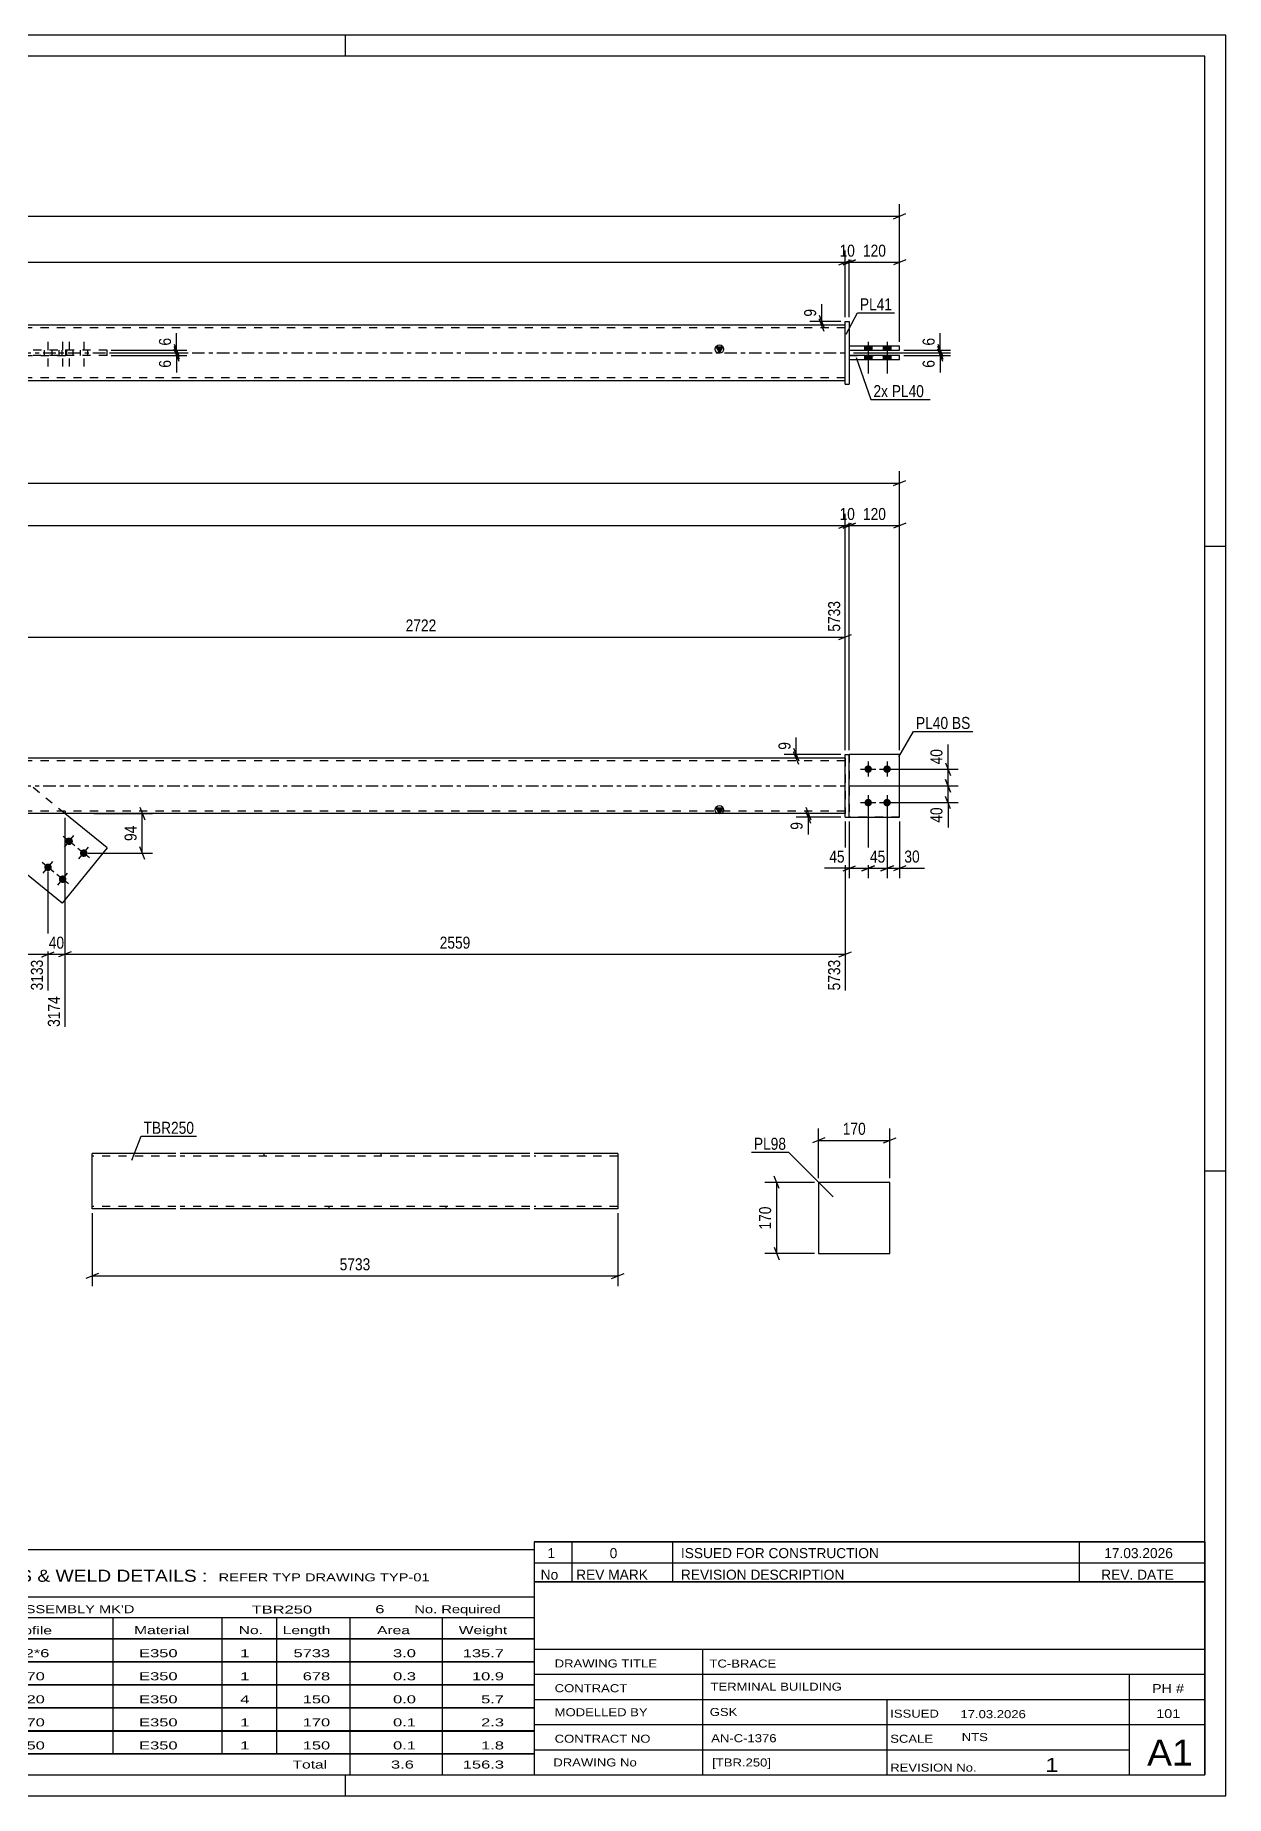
# Model space of a CAD drawing. Header units: millimetres. Extents: x 0 to 594, y 0 to 420.
# Drawn here: x 309.9 to 594, y 0 to 420 of the extents above; entities that cross this region are included whole.
import ezdxf

# ---------------------------------------------------------------- set-up
doc = ezdxf.new("R2010")
doc.units = ezdxf.units.MM
doc.linetypes.add('DXK_LINE_DOT2', pattern=[3.9198, 1.9599, -1.9599])
doc.linetypes.add('DXK_LINE_DOT3', pattern=[5.9187, 2.979, -0.9799, 0.9799, -0.9799])
doc.styles.add('Arial Narrow', font='ARIALN.TTF', dxfattribs={"height": 0.2})

# ---------------------------------------------------------------- blocks, each defined once
blk = doc.blocks.new('Unknown-580874827-1129')
at = {"color": 5, "linetype": 'Continuous'}
for p, q in [((594, 420), (0, 420)), ((384, 415), (384, 420)), ((594, 0), (594, 420)), ((589, 415), (5, 415)), ((589, 5), (589, 415)), ((594, 298), (589, 298)), ((594, 149), (589, 149)), ((5, 5), (589, 5)), ((384, 0), (384, 5)), ((0, 0), (594, 0))]:
    blk.add_line(p, q, dxfattribs=at)
blk = doc.blocks.new('Part-580874827-1922 - 1901')
at = {"color": 7, "linetype": 'DXK_LINE_DOT2'}
for p, q in [((516.18, 248.42), (504.18, 248.42)), ((504.18, 233.42), (504.18, 248.42)), ((516.18, 233.42), (516.18, 248.42)), ((516.18, 233.42), (504.18, 233.42))]:
    blk.add_line(p, q, dxfattribs=at)
blk = doc.blocks.new('Part-580874827-1923 - 1901')
at = {"color": 2, "linetype": 'Continuous'}
for p, q in [((503.18, 248.42), (504.18, 248.42)), ((503.18, 233.42), (503.18, 248.42)), ((504.18, 233.42), (504.18, 248.42)), ((503.18, 233.42), (503.18, 233.42)), ((503.18, 233.42), (504.18, 233.42))]:
    blk.add_line(p, q, dxfattribs=at)
at = {"color": 7, "linetype": 'DXK_LINE_DOT2'}
for p, q in [((503.18, 248.42), (504.18, 248.42)), ((503.18, 233.42), (504.18, 233.42))]:
    blk.add_line(p, q, dxfattribs=at)
blk = doc.blocks.new('Part-580874827-1912 - 1901')
at = {"linetype": 'Continuous'}
blk.add_hatch(color=2, dxfattribs=at).paths.add_polyline_path([(473.18, 234.32), (472.38, 235.72), (473.98, 235.72)])
at = {"color": 2, "linetype": 'Continuous'}
for p, q in [((415.08, 247.52), (175.74, 247.52)), ((503.18, 247.52), (415.18, 247.52)), ((473.18, 234.32), (472.38, 235.72)), ((472.38, 235.72), (473.98, 235.72)), ((473.98, 235.72), (473.18, 234.32)), ((415.08, 234.32), (175.74, 234.32)), ((503.18, 234.32), (415.18, 234.32))]:
    blk.add_line(p, q, dxfattribs=at)
at = {"color": 7, "linetype": 'DXK_LINE_DOT2'}
for p, q in [((415.08, 246.92), (175.74, 246.92)), ((503.18, 246.92), (415.18, 246.92)), ((503.18, 247.52), (503.18, 234.32)), ((415.08, 234.92), (175.74, 234.92)), ((317.13, 234.32), (317.13, 234.92)), ((503.18, 234.92), (415.18, 234.92))]:
    blk.add_line(p, q, dxfattribs=at)
at = {"color": 7, "linetype": 'DXK_LINE_DOT3'}
for p, q in [((175.74, 240.92), (415.08, 240.92)), ((415.18, 240.92), (503.18, 240.92))]:
    blk.add_line(p, q, dxfattribs=at)
at = {"color": 2, "linetype": 'Continuous'}
blk.add_circle((473.18, 235.22), 1, dxfattribs=at)
blk = doc.blocks.new('Part-580874827-1917 - 1901')
at = {"color": 2, "linetype": 'Continuous'}
for p, q in [((516.18, 248.42), (504.18, 248.42)), ((516.18, 233.42), (516.18, 248.42)), ((504.18, 233.42), (516.18, 233.42))]:
    blk.add_line(p, q, dxfattribs=at)
at = {"color": 7, "linetype": 'DXK_LINE_DOT2'}
blk.add_line((504.18, 248.42), (504.18, 233.42), dxfattribs=at)
blk = doc.blocks.new('Part-580874827-1943 - 1901')
at = {"color": 2, "linetype": 'Continuous'}
for p, q in [((274.45, 268.87), (263.74, 255.67)), ((300.77, 247.52), (274.45, 268.87)), ((263.74, 255.67), (273.79, 247.52)), ((316.37, 212.96), (290.06, 234.32)), ((327.08, 226.16), (317.03, 234.32)), ((327.08, 226.16), (316.37, 212.96))]:
    blk.add_line(p, q, dxfattribs=at)
at = {"color": 7, "linetype": 'DXK_LINE_DOT2'}
for p, q in [((290.06, 234.32), (273.79, 247.52)), ((317.03, 234.32), (300.77, 247.52))]:
    blk.add_line(p, q, dxfattribs=at)
blk = doc.blocks.new('Bolt-580874827-1944 - 1901')
at = {"linetype": 'Continuous'}
for points in [[(508.68, 245.82, -1), (508.68, 244.02, -1)], [(513.18, 245.82, -1), (513.18, 244.02, -1)], [(508.68, 237.82, -1), (508.68, 236.02, -1)], [(513.18, 237.82, -1), (513.18, 236.02, -1)]]:
    blk.add_hatch(color=1, dxfattribs=at).paths.add_polyline_path(points)
at = {"color": 1, "linetype": 'Continuous'}
for p, q in [((506.88, 244.92), (510.48, 244.92)), ((508.68, 246.72), (508.68, 243.12)), ((511.38, 244.92), (514.98, 244.92)), ((513.18, 246.72), (513.18, 243.12)), ((506.88, 236.92), (510.48, 236.92)), ((508.68, 238.72), (508.68, 235.12)), ((511.38, 236.92), (514.98, 236.92)), ((513.18, 238.72), (513.18, 235.12))]:
    blk.add_line(p, q, dxfattribs=at)
blk = doc.blocks.new('Bolt-580874827-1947 - 1901')
at = {"linetype": 'Continuous'}
for points in [[(317.47, 227.01, -1), (318.6, 228.41, -1)], [(320.96, 224.17, -1), (322.1, 225.57, -1)], [(312.43, 220.8, -1), (313.56, 222.2, -1)], [(315.92, 217.96, -1), (317.05, 219.36, -1)]]:
    blk.add_hatch(color=1, dxfattribs=at).paths.add_polyline_path(points)
at = {"color": 1, "linetype": 'Continuous'}
for p, q in [((319.43, 226.58), (316.64, 228.84)), ((316.9, 226.31), (319.17, 229.11)), ((314.39, 220.36), (311.6, 222.63)), ((311.86, 220.1), (314.13, 222.9)), ((322.93, 223.74), (320.13, 226.01)), ((320.39, 223.48), (322.66, 226.27)), ((317.88, 217.53), (315.09, 219.8)), ((315.35, 217.26), (317.62, 220.06))]:
    blk.add_line(p, q, dxfattribs=at)
blk = doc.blocks.new('Bolt-580874827-2330 - 2328')
at = {"linetype": 'Continuous'}
for points in [[(509.58, 345.83), (507.78, 345.83), (507.78, 344.83), (509.58, 344.83)], [(509.58, 345.83), (507.78, 345.83), (507.78, 344.83), (509.58, 344.83)], [(514.08, 345.83), (512.28, 345.83), (512.28, 344.83), (514.08, 344.83)], [(514.08, 345.83), (512.28, 345.83), (512.28, 344.83), (514.08, 344.83)], [(509.58, 343.63), (507.78, 343.63), (507.78, 342.63), (509.58, 342.63)], [(509.58, 343.63), (507.78, 343.63), (507.78, 342.63), (509.58, 342.63)], [(514.08, 343.63), (512.28, 343.63), (512.28, 342.63), (514.08, 342.63)], [(514.08, 343.63), (512.28, 343.63), (512.28, 342.63), (514.08, 342.63)]]:
    blk.add_hatch(color=1, dxfattribs=at).paths.add_polyline_path(points)
at = {"color": 1, "linetype": 'Continuous'}
for p, q in [((507.78, 345.83), (507.78, 344.83)), ((507.78, 345.83), (507.78, 344.83)), ((508.68, 346.83), (508.68, 339.33)), ((508.68, 346.83), (508.68, 339.33)), ((509.58, 345.83), (509.58, 344.83)), ((509.58, 345.83), (509.58, 344.83)), ((512.28, 345.83), (512.28, 344.83)), ((512.28, 345.83), (512.28, 344.83)), ((513.18, 346.83), (513.18, 339.33)), ((513.18, 346.83), (513.18, 339.33)), ((514.08, 345.83), (514.08, 344.83)), ((514.08, 345.83), (514.08, 344.83)), ((507.78, 343.63), (507.78, 342.63)), ((507.78, 343.63), (507.78, 342.63)), ((509.58, 343.63), (509.58, 342.63)), ((509.58, 343.63), (509.58, 342.63)), ((512.28, 343.63), (512.28, 342.63)), ((512.28, 343.63), (512.28, 342.63)), ((514.08, 343.63), (514.08, 342.63)), ((514.08, 343.63), (514.08, 342.63))]:
    blk.add_line(p, q, dxfattribs=at)
blk = doc.blocks.new('Part-580874827-2336 - 2328')
at = {"color": 2, "linetype": 'Continuous'}
for p, q in [((263.74, 343.63), (263.74, 344.83)), ((301.61, 344.83), (263.74, 344.83)), ((274.45, 343.63), (274.45, 344.83)), ((301.61, 343.63), (263.74, 343.63))]:
    blk.add_line(p, q, dxfattribs=at)
at = {"color": 7, "linetype": 'DXK_LINE_DOT2'}
for p, q in [((327.08, 344.83), (301.61, 344.83)), ((316.37, 343.63), (316.37, 344.83)), ((327.08, 343.63), (327.08, 344.83)), ((327.08, 343.63), (301.61, 343.63))]:
    blk.add_line(p, q, dxfattribs=at)
blk = doc.blocks.new('Part-580874827-2352 - 2328')
at = {"color": 2, "linetype": 'Continuous'}
for p, q in [((503.18, 351.73), (503.18, 351.73)), ((503.18, 336.73), (503.18, 351.73)), ((503.18, 351.73), (504.18, 351.73)), ((504.18, 351.73), (504.18, 351.73)), ((504.18, 351.73), (504.18, 336.73)), ((503.18, 336.73), (504.18, 336.73)), ((503.18, 336.73), (503.18, 336.73)), ((504.18, 336.73), (504.18, 336.73))]:
    blk.add_line(p, q, dxfattribs=at)
at = {"color": 7, "linetype": 'DXK_LINE_DOT2'}
for p, q in [((503.18, 351.73), (504.18, 351.73)), ((503.18, 336.73), (504.18, 336.73)), ((504.18, 336.73), (504.18, 336.73))]:
    blk.add_line(p, q, dxfattribs=at)
blk = doc.blocks.new('Part-580874827-2357 - 2328')
at = {"color": 2, "linetype": 'Continuous'}
for p, q in [((516.18, 345.83), (504.18, 345.83)), ((504.18, 345.83), (504.18, 344.83)), ((504.18, 344.83), (516.18, 344.83)), ((516.18, 344.83), (516.18, 345.83))]:
    blk.add_line(p, q, dxfattribs=at)
at = {"color": 7, "linetype": 'DXK_LINE_DOT2'}
for p, q in [((516.18, 345.83), (504.18, 345.83)), ((504.18, 344.83), (516.18, 344.83))]:
    blk.add_line(p, q, dxfattribs=at)
blk = doc.blocks.new('Part-580874827-2362 - 2328')
at = {"color": 2, "linetype": 'Continuous'}
for p, q in [((516.18, 343.63), (504.18, 343.63)), ((504.18, 343.63), (504.18, 342.63)), ((504.18, 342.63), (516.18, 342.63)), ((516.18, 342.63), (516.18, 343.63))]:
    blk.add_line(p, q, dxfattribs=at)
at = {"color": 7, "linetype": 'DXK_LINE_DOT2'}
for p, q in [((504.18, 343.63), (516.18, 343.63)), ((504.18, 342.63), (516.18, 342.63))]:
    blk.add_line(p, q, dxfattribs=at)
blk = doc.blocks.new('Part-580874827-2367 - 2328')
at = {"linetype": 'Continuous'}
blk.add_hatch(color=2, dxfattribs=at).paths.add_polyline_path([(473.18, 344.23), (472.38, 345.63), (473.98, 345.63)])
at = {"color": 2, "linetype": 'Continuous'}
for p, q in [((415.08, 350.83), (175.74, 350.83)), ((503.18, 350.83), (415.18, 350.83)), ((473.18, 344.23), (472.38, 345.63)), ((472.38, 345.63), (473.98, 345.63)), ((473.98, 345.63), (473.18, 344.23)), ((175.74, 337.63), (415.08, 337.63)), ((415.18, 337.63), (503.18, 337.63))]:
    blk.add_line(p, q, dxfattribs=at)
at = {"color": 7, "linetype": 'DXK_LINE_DOT2'}
for p, q in [((415.08, 350.23), (175.74, 350.23)), ((503.18, 350.23), (415.18, 350.23)), ((503.18, 337.63), (503.18, 350.83)), ((301.61, 344.93), (317.13, 344.93)), ((317.13, 344.93), (317.13, 343.53)), ((317.13, 343.53), (301.61, 343.53)), ((415.08, 338.23), (175.74, 338.23)), ((503.18, 338.23), (415.18, 338.23))]:
    blk.add_line(p, q, dxfattribs=at)
at = {"color": 7, "linetype": 'DXK_LINE_DOT3'}
for p, q in [((175.74, 344.23), (415.08, 344.23)), ((415.18, 344.23), (503.18, 344.23))]:
    blk.add_line(p, q, dxfattribs=at)
at = {"color": 2, "linetype": 'Continuous'}
blk.add_circle((473.18, 345.13), 1, dxfattribs=at)
blk = doc.blocks.new('Bolt-580874827-2374 - 2328')
at = {"color": 1, "linetype": 'DXK_LINE_DOT2'}
for p, q in [((312.09, 344.83), (312.09, 343.63)), ((312.99, 346.83), (312.99, 339.33)), ((313.89, 344.83), (313.89, 343.63)), ((315.59, 344.83), (315.59, 343.63)), ((316.49, 346.83), (316.49, 339.33)), ((317.13, 344.83), (317.13, 343.63)), ((317.39, 344.83), (317.39, 343.63)), ((318.03, 346.83), (318.03, 339.33)), ((318.93, 344.83), (318.93, 343.63)), ((320.63, 344.83), (320.63, 343.63)), ((321.53, 346.83), (321.53, 339.33)), ((322.43, 344.83), (322.43, 343.63))]:
    blk.add_line(p, q, dxfattribs=at)
blk = doc.blocks.new('Part-580874827-4292 - 4291')
at = {"color": 2, "linetype": 'Continuous'}
for p, q in [((496.86, 146.34), (496.86, 129.34)), ((513.86, 146.34), (496.86, 146.34)), ((513.86, 129.34), (513.86, 146.34)), ((496.86, 129.34), (513.86, 129.34))]:
    blk.add_line(p, q, dxfattribs=at)
blk = doc.blocks.new('Part-580874827-1478 - 1462')
at = {"color": 2, "linetype": 'Continuous'}
for p, q in [((343.52, 153.21), (323.52, 153.21)), ((323.52, 140.1), (323.52, 153.21)), ((427.96, 153.21), (344.52, 153.21)), ((448.96, 153.21), (428.96, 153.21)), ((448.96, 153.21), (448.96, 153.12)), ((448.96, 153.12), (448.96, 152.01)), ((448.96, 152.01), (448.96, 140.01)), ((323.52, 140.01), (323.52, 140.1)), ((343.52, 140.01), (323.52, 140.01)), ((427.96, 140.01), (344.52, 140.01)), ((448.96, 140.01), (428.96, 140.01))]:
    blk.add_line(p, q, dxfattribs=at)
at = {"color": 7, "linetype": 'DXK_LINE_DOT2'}
for p, q in [((343.52, 152.61), (323.52, 152.61)), ((427.96, 152.61), (344.52, 152.61)), ((364.52, 153.21), (364.52, 152.61)), ((392.44, 153.21), (392.44, 152.61)), ((448.96, 152.61), (428.96, 152.61)), ((448.96, 152.86), (448.96, 152.01)), ((323.52, 140.61), (323.52, 140.66)), ((343.52, 140.61), (323.52, 140.61)), ((323.52, 140.01), (323.52, 140.01)), ((427.96, 140.61), (344.52, 140.61)), ((380.04, 140.01), (380.04, 140.61)), ((407.96, 140.01), (407.96, 140.61)), ((448.96, 140.61), (428.96, 140.61)), ((448.96, 140.66), (448.96, 140.75)), ((448.96, 140.61), (448.96, 140.66)), ((448.96, 140.61), (448.96, 140.66))]:
    blk.add_line(p, q, dxfattribs=at)
blk = doc.blocks.new('StraightDimension-580874827-2155 - 1901')
at = {"color": 7, "linetype": 'Continuous'}
for p, q in [((290.06, 233.32), (290.06, 192.13)), ((312.99, 220.5), (312.99, 192.13)), ((291.56, 201.34), (288.56, 200.14)), ((290.06, 200.74), (312.99, 200.74)), ((311.49, 200.14), (314.49, 201.34))]:
    blk.add_line(p, q, dxfattribs=at)
at = {"color": 0}
blk.add_wipeout([(304.87, 201.49), (304.87, 205.69), (298.18, 205.69), (298.18, 201.49)], dxfattribs=at)
at = {"color": 0, "linetype": 'Continuous'}
blk.add_wipeout([(312.39, 200.04), (308.19, 200.04), (308.19, 191.53), (312.39, 191.53)], dxfattribs=at)
at = {"color": 3, "style": 'Arial Narrow'}
blk.add_text('229', height=2.863, dxfattribs=at).set_placement((298.78, 202.09))
at = {"color": 3, "linetype": 'Continuous', "style": 'Arial Narrow'}
blk.add_text('3133', height=2.863, rotation=90.0002, dxfattribs=at).set_placement((311.79, 192.13))
blk = doc.blocks.new('StraightDimension-580874827-2169 - 1901')
at = {"color": 7, "linetype": 'Continuous'}
for p, q in [((317.03, 233.32), (317.03, 183.43)), ((312.99, 220.5), (312.99, 192.13)), ((311.49, 200.14), (314.49, 201.34)), ((312.99, 200.74), (317.03, 200.74)), ((318.53, 201.34), (315.53, 200.14))]:
    blk.add_line(p, q, dxfattribs=at)
at = {"color": 0}
blk.add_wipeout([(317.44, 201.49), (317.44, 205.69), (312.58, 205.69), (312.58, 201.49)], dxfattribs=at)
at = {"color": 0, "linetype": 'Continuous'}
blk.add_wipeout([(316.43, 191.34), (312.23, 191.34), (312.23, 182.83), (316.43, 182.83)], dxfattribs=at)
at = {"color": 3, "style": 'Arial Narrow'}
blk.add_text('40', height=2.863, dxfattribs=at).set_placement((313.18, 202.09))
at = {"color": 3, "linetype": 'Continuous', "style": 'Arial Narrow'}
blk.add_text('3174', height=2.863, rotation=90.0002, dxfattribs=at).set_placement((315.83, 183.43))
blk = doc.blocks.new('StraightDimension-580874827-1958 - 1901')
at = {"color": 7, "linetype": 'Continuous'}
for p, q in [((502.68, 302.4), (505.68, 303.6)), ((504.18, 249.42), (504.18, 305.85)), ((504.18, 303), (516.18, 303)), ((517.68, 303.6), (514.68, 302.4)), ((516.18, 249.42), (516.18, 305.85))]:
    blk.add_line(p, q, dxfattribs=at)
at = {"color": 0}
blk.add_wipeout([(513.52, 303.75), (513.52, 307.95), (506.84, 307.95), (506.84, 303.75)], dxfattribs=at)
at = {"color": 3, "style": 'Arial Narrow'}
blk.add_text('120', height=2.863, dxfattribs=at).set_placement((507.44, 304.35))
blk = doc.blocks.new('StraightDimension-580874827-1968 - 1901')
at = {"color": 7, "linetype": 'Continuous'}
for p, q in [((501.68, 302.4), (504.68, 303.6)), ((505.68, 303.6), (502.68, 302.4)), ((503.18, 249.42), (503.18, 305.85)), ((503.18, 303), (504.18, 303)), ((504.18, 249.42), (504.18, 305.85))]:
    blk.add_line(p, q, dxfattribs=at)
at = {"color": 0}
blk.add_wipeout([(506.11, 303.75), (506.11, 307.95), (501.25, 307.95), (501.25, 303.75)], dxfattribs=at)
at = {"color": 3, "style": 'Arial Narrow'}
blk.add_text('10', height=2.863, dxfattribs=at).set_placement((501.85, 304.35))
blk = doc.blocks.new('StraightDimension-580874827-1973 - 1901')
at = {"color": 7, "linetype": 'Continuous'}
for p, q in [((86.64, 303), (503.18, 303)), ((501.68, 302.4), (504.68, 303.6)), ((503.18, 249.42), (503.18, 305.85))]:
    blk.add_line(p, q, dxfattribs=at)
blk = doc.blocks.new('StraightDimension-580874827-1989 - 1901')
at = {"color": 7, "linetype": 'Continuous'}
for p, q in [((502.18, 248.42), (488.65, 248.42)), ((490.9, 249.92), (492.1, 246.92)), ((492.1, 246.02), (490.9, 249.02)), ((491.5, 247.52), (491.5, 248.42)), ((502.18, 247.52), (488.65, 247.52))]:
    blk.add_line(p, q, dxfattribs=at)
at = {"color": 0}
blk.add_wipeout([(490.75, 251.97), (486.55, 251.97), (486.55, 248.94), (490.75, 248.94)], dxfattribs=at)
at = {"color": 7, "linetype": 'Continuous'}
blk.add_line((491.5, 248.42), (491.5, 252.5), dxfattribs=at)
blk.add_line((491.5, 248.42), (491.5, 252.5), dxfattribs=at)
at = {"color": 3, "style": 'Arial Narrow'}
blk.add_text('9', height=2.86, rotation=90.0002, dxfattribs=at).set_placement((490.15, 249.54))
blk = doc.blocks.new('StraightDimension-580874827-2089 - 1901')
at = {"color": 7, "linetype": 'Continuous'}
for p, q in [((493.78, 235.82), (494.98, 232.82)), ((502.18, 234.32), (491.53, 234.32)), ((502.18, 233.42), (491.53, 233.42)), ((494.98, 231.92), (493.78, 234.92)), ((494.38, 233.42), (494.38, 234.32))]:
    blk.add_line(p, q, dxfattribs=at)
at = {"color": 0}
blk.add_wipeout([(493.63, 232.89), (489.43, 232.89), (489.43, 229.86), (493.63, 229.86)], dxfattribs=at)
at = {"color": 7, "linetype": 'Continuous'}
blk.add_line((494.38, 233.42), (494.38, 229.34), dxfattribs=at)
blk.add_line((494.38, 233.42), (494.38, 229.34), dxfattribs=at)
at = {"color": 3, "style": 'Arial Narrow'}
blk.add_text('9', height=2.86, rotation=90.0002, dxfattribs=at).set_placement((493.03, 230.46))
blk = doc.blocks.new('StraightDimension-580874827-2001 - 1901')
at = {"color": 7, "linetype": 'Continuous'}
for p, q in [((504.18, 240.92), (530.14, 240.92)), ((527.14, 242.42), (528.34, 239.42)), ((527.74, 236.92), (527.74, 240.92)), ((514.18, 236.92), (530.14, 236.92)), ((528.34, 235.42), (527.14, 238.42))]:
    blk.add_line(p, q, dxfattribs=at)
at = {"color": 0}
blk.add_wipeout([(526.99, 236.39), (522.79, 236.39), (522.79, 231.54), (526.99, 231.54)], dxfattribs=at)
at = {"color": 7, "linetype": 'Continuous'}
blk.add_line((527.74, 236.92), (527.74, 231.01), dxfattribs=at)
blk.add_line((527.74, 236.92), (527.74, 231.01), dxfattribs=at)
at = {"color": 3, "style": 'Arial Narrow'}
blk.add_text('40', height=2.863, rotation=90.0002, dxfattribs=at).set_placement((526.39, 232.14))
blk = doc.blocks.new('StraightDimension-580874827-2016 - 1901')
at = {"color": 7, "linetype": 'Continuous'}
for p, q in [((514.18, 244.92), (530.14, 244.92)), ((527.14, 246.42), (528.34, 243.42)), ((527.74, 240.92), (527.74, 244.92)), ((504.18, 240.92), (530.14, 240.92)), ((528.34, 239.42), (527.14, 242.42))]:
    blk.add_line(p, q, dxfattribs=at)
at = {"color": 0}
blk.add_wipeout([(526.99, 250.3), (522.79, 250.3), (522.79, 245.44), (526.99, 245.44)], dxfattribs=at)
at = {"color": 7, "linetype": 'Continuous'}
blk.add_line((527.74, 244.92), (527.74, 250.82), dxfattribs=at)
blk.add_line((527.74, 244.92), (527.74, 250.82), dxfattribs=at)
at = {"color": 3, "style": 'Arial Narrow'}
blk.add_text('40', height=2.863, rotation=90.0002, dxfattribs=at).set_placement((526.39, 246.04))
blk = doc.blocks.new('StraightDimension-580874827-2030 - 1901')
at = {"color": 7, "linetype": 'Continuous'}
for p, q in [((334.89, 235.82), (336.09, 232.82)), ((323.9, 234.32), (337.89, 234.32)), ((335.49, 224.87), (335.49, 234.32)), ((322.53, 224.87), (337.89, 224.87)), ((336.09, 223.37), (334.89, 226.37))]:
    blk.add_line(p, q, dxfattribs=at)
at = {"color": 0}
blk.add_wipeout([(334.74, 232.02), (330.54, 232.02), (330.54, 227.17), (334.74, 227.17)], dxfattribs=at)
at = {"color": 3, "style": 'Arial Narrow'}
blk.add_text('94', height=2.863, rotation=90.0002, dxfattribs=at).set_placement((334.14, 227.77))
blk = doc.blocks.new('StraightDimension-580874827-2183 - 1901')
at = {"color": 7, "linetype": 'Continuous'}
for p, q in [((317.03, 233.32), (317.03, 183.43)), ((503.18, 232.42), (503.18, 192.13)), ((318.53, 201.34), (315.53, 200.14)), ((317.03, 200.74), (503.18, 200.74)), ((501.68, 200.14), (504.68, 201.34))]:
    blk.add_line(p, q, dxfattribs=at)
at = {"color": 0}
blk.add_wipeout([(414.36, 201.49), (414.36, 205.69), (405.85, 205.69), (405.85, 201.49)], dxfattribs=at)
at = {"color": 0, "linetype": 'Continuous'}
blk.add_wipeout([(502.58, 200.04), (498.38, 200.04), (498.38, 191.53), (502.58, 191.53)], dxfattribs=at)
at = {"color": 3, "style": 'Arial Narrow'}
blk.add_text('2559', height=2.863, dxfattribs=at).set_placement((406.45, 202.09))
at = {"color": 3, "linetype": 'Continuous', "style": 'Arial Narrow'}
blk.add_text('5733', height=2.863, rotation=90.0002, dxfattribs=at).set_placement((501.98, 192.13))
blk = doc.blocks.new('StraightDimension-580874827-2055 - 1901')
at = {"color": 7, "linetype": 'Continuous'}
for p, q in [((508.68, 235.92), (508.68, 218.87)), ((504.18, 232.42), (504.18, 218.87)), ((502.68, 220.67), (505.68, 221.87)), ((504.18, 221.27), (508.68, 221.27)), ((510.18, 221.87), (507.18, 220.67))]:
    blk.add_line(p, q, dxfattribs=at)
at = {"color": 0}
blk.add_wipeout([(503.66, 222.02), (503.66, 226.22), (498.8, 226.22), (498.8, 222.02)], dxfattribs=at)
at = {"color": 7, "linetype": 'Continuous'}
blk.add_line((504.18, 221.27), (498.28, 221.27), dxfattribs=at)
blk.add_line((504.18, 221.27), (498.28, 221.27), dxfattribs=at)
at = {"color": 3, "style": 'Arial Narrow'}
blk.add_text('45', height=2.863, dxfattribs=at).set_placement((499.4, 222.62))
blk = doc.blocks.new('StraightDimension-580874827-2065 - 1901')
at = {"color": 7, "linetype": 'Continuous'}
for p, q in [((508.68, 235.92), (508.68, 218.87)), ((513.18, 235.92), (513.18, 218.87)), ((507.18, 220.67), (510.18, 221.87)), ((508.68, 221.27), (513.18, 221.27)), ((514.68, 221.87), (511.68, 220.67))]:
    blk.add_line(p, q, dxfattribs=at)
at = {"color": 0}
blk.add_wipeout([(513.36, 222.02), (513.36, 226.22), (508.5, 226.22), (508.5, 222.02)], dxfattribs=at)
at = {"color": 3, "style": 'Arial Narrow'}
blk.add_text('45', height=2.863, dxfattribs=at).set_placement((509.1, 222.62))
blk = doc.blocks.new('StraightDimension-580874827-2075 - 1901')
at = {"color": 7, "linetype": 'Continuous'}
for p, q in [((513.18, 235.92), (513.18, 218.87)), ((516.18, 232.42), (516.18, 218.87)), ((511.68, 220.67), (514.68, 221.87)), ((513.18, 221.27), (516.18, 221.27)), ((517.68, 221.87), (514.68, 220.67))]:
    blk.add_line(p, q, dxfattribs=at)
at = {"color": 0}
blk.add_wipeout([(521.56, 222.02), (521.56, 226.22), (516.71, 226.22), (516.71, 222.02)], dxfattribs=at)
at = {"color": 7, "linetype": 'Continuous'}
blk.add_line((516.18, 221.27), (522.09, 221.27), dxfattribs=at)
blk.add_line((516.18, 221.27), (522.09, 221.27), dxfattribs=at)
at = {"color": 3, "style": 'Arial Narrow'}
blk.add_text('30', height=2.863, dxfattribs=at).set_placement((517.31, 222.62))
blk = doc.blocks.new('StraightDimension-580874827-2221 - 1901')
at = {"color": 7, "linetype": 'Continuous'}
for p, q in [((300.77, 248.52), (300.77, 285.02)), ((503.18, 249.42), (503.18, 285.02)), ((302.27, 277.01), (299.27, 275.81)), ((300.77, 276.41), (503.18, 276.41)), ((501.68, 275.81), (504.68, 277.01))]:
    blk.add_line(p, q, dxfattribs=at)
at = {"color": 0, "linetype": 'Continuous'}
blk.add_wipeout([(502.58, 285.62), (498.38, 285.62), (498.38, 277.11), (502.58, 277.11)], dxfattribs=at)
at = {"color": 0}
blk.add_wipeout([(406.23, 277.16), (406.23, 281.36), (397.72, 281.36), (397.72, 277.16)], dxfattribs=at)
at = {"color": 3, "linetype": 'Continuous', "style": 'Arial Narrow'}
blk.add_text('5733', height=2.863, rotation=90.0002, dxfattribs=at).set_placement((501.98, 277.71))
at = {"color": 3, "style": 'Arial Narrow'}
blk.add_text('2722', height=2.863, dxfattribs=at).set_placement((398.32, 277.76))
blk = doc.blocks.new('StraightDimension-580874827-2284 - 1901')
at = {"color": 7, "linetype": 'Continuous'}
for p, q in [((516.18, 249.42), (516.18, 316.02)), ((74.64, 313.17), (516.18, 313.17)), ((514.68, 312.57), (517.68, 313.77))]:
    blk.add_line(p, q, dxfattribs=at)
blk = doc.blocks.new('StraightDimension-580874827-2423 - 2328')
at = {"color": 7, "linetype": 'Continuous'}
for p, q in [((525.28, 345.73), (526.48, 342.73)), ((526.48, 342.13), (525.28, 345.13)), ((505.18, 344.23), (528.28, 344.23)), ((517.18, 343.63), (528.28, 343.63)), ((525.88, 343.63), (525.88, 344.23))]:
    blk.add_line(p, q, dxfattribs=at)
at = {"color": 0}
blk.add_wipeout([(525.13, 343.11), (520.93, 343.11), (520.93, 340.08), (525.13, 340.08)], dxfattribs=at)
at = {"color": 7, "linetype": 'Continuous'}
blk.add_line((525.88, 343.63), (525.88, 339.55), dxfattribs=at)
blk.add_line((525.88, 343.63), (525.88, 339.55), dxfattribs=at)
at = {"color": 3, "style": 'Arial Narrow'}
blk.add_text('6', height=2.86, rotation=90.0002, dxfattribs=at).set_placement((524.53, 340.68))
blk = doc.blocks.new('StraightDimension-580874827-2432 - 2328')
at = {"color": 7, "linetype": 'Continuous'}
for p, q in [((517.18, 344.83), (528.28, 344.83)), ((525.28, 346.33), (526.48, 343.33)), ((526.48, 342.73), (525.28, 345.73)), ((525.88, 344.23), (525.88, 344.83)), ((505.18, 344.23), (528.28, 344.23))]:
    blk.add_line(p, q, dxfattribs=at)
at = {"color": 0}
blk.add_wipeout([(525.13, 348.38), (520.93, 348.38), (520.93, 345.36), (525.13, 345.36)], dxfattribs=at)
at = {"color": 7, "linetype": 'Continuous'}
blk.add_line((525.88, 344.83), (525.88, 348.91), dxfattribs=at)
blk.add_line((525.88, 344.83), (525.88, 348.91), dxfattribs=at)
at = {"color": 3, "style": 'Arial Narrow'}
blk.add_text('6', height=2.86, rotation=90.0002, dxfattribs=at).set_placement((524.53, 345.96))
blk = doc.blocks.new('StraightDimension-580874827-2442 - 2328')
at = {"color": 7, "linetype": 'Continuous'}
for p, q in [((497, 353.23), (498.2, 350.23)), ((502.18, 351.73), (494.75, 351.73)), ((502.18, 350.83), (494.75, 350.83)), ((498.2, 349.33), (497, 352.33)), ((497.6, 350.83), (497.6, 351.73))]:
    blk.add_line(p, q, dxfattribs=at)
at = {"color": 0}
blk.add_wipeout([(496.85, 355.28), (492.65, 355.28), (492.65, 352.26), (496.85, 352.26)], dxfattribs=at)
at = {"color": 7, "linetype": 'Continuous'}
blk.add_line((497.6, 351.73), (497.6, 355.81), dxfattribs=at)
blk.add_line((497.6, 351.73), (497.6, 355.81), dxfattribs=at)
at = {"color": 3, "style": 'Arial Narrow'}
blk.add_text('9', height=2.86, rotation=90.0002, dxfattribs=at).set_placement((496.25, 352.86))
blk = doc.blocks.new('StraightDimension-580874827-2453 - 2328')
at = {"color": 7, "linetype": 'Continuous'}
for p, q in [((502.68, 365.22), (505.68, 366.42)), ((504.18, 352.73), (504.18, 368.67)), ((504.18, 365.82), (516.18, 365.82)), ((517.68, 366.42), (514.68, 365.22)), ((516.18, 346.83), (516.18, 368.67))]:
    blk.add_line(p, q, dxfattribs=at)
at = {"color": 0}
blk.add_wipeout([(513.52, 366.57), (513.52, 370.77), (506.84, 370.77), (506.84, 366.57)], dxfattribs=at)
at = {"color": 3, "style": 'Arial Narrow'}
blk.add_text('120', height=2.863, dxfattribs=at).set_placement((507.44, 367.17))
blk = doc.blocks.new('StraightDimension-580874827-2463 - 2328')
at = {"color": 7, "linetype": 'Continuous'}
for p, q in [((501.68, 365.22), (504.68, 366.42)), ((505.68, 366.42), (502.68, 365.22)), ((503.18, 352.73), (503.18, 368.67)), ((503.18, 365.82), (504.18, 365.82)), ((504.18, 352.73), (504.18, 368.67))]:
    blk.add_line(p, q, dxfattribs=at)
at = {"color": 0}
blk.add_wipeout([(506.11, 366.57), (506.11, 370.77), (501.25, 370.77), (501.25, 366.57)], dxfattribs=at)
at = {"color": 3, "style": 'Arial Narrow'}
blk.add_text('10', height=2.863, dxfattribs=at).set_placement((501.85, 367.17))
blk = doc.blocks.new('StraightDimension-580874827-2473 - 2328')
at = {"color": 7, "linetype": 'Continuous'}
for p, q in [((87.64, 365.82), (503.18, 365.82)), ((501.68, 365.22), (504.68, 366.42)), ((503.18, 352.73), (503.18, 368.67))]:
    blk.add_line(p, q, dxfattribs=at)
blk = doc.blocks.new('StraightDimension-580874827-2504 - 2328')
at = {"color": 7, "linetype": 'Continuous'}
for p, q in [((516.18, 346.83), (516.18, 379.68)), ((74.64, 376.83), (516.18, 376.83)), ((514.68, 376.23), (517.68, 377.43))]:
    blk.add_line(p, q, dxfattribs=at)
blk = doc.blocks.new('StraightDimension-580874827-2515 - 2328')
at = {"color": 7, "linetype": 'Continuous'}
for p, q in [((343.09, 345.73), (344.29, 342.73)), ((344.29, 342.13), (343.09, 345.13)), ((328.08, 344.23), (346.09, 344.23)), ((328.08, 343.63), (346.09, 343.63)), ((343.69, 343.63), (343.69, 344.23))]:
    blk.add_line(p, q, dxfattribs=at)
at = {"color": 0}
blk.add_wipeout([(342.94, 343.11), (338.74, 343.11), (338.74, 340.08), (342.94, 340.08)], dxfattribs=at)
at = {"color": 7, "linetype": 'Continuous'}
blk.add_line((343.69, 343.63), (343.69, 339.55), dxfattribs=at)
blk.add_line((343.69, 343.63), (343.69, 339.55), dxfattribs=at)
at = {"color": 3, "style": 'Arial Narrow'}
blk.add_text('6', height=2.86, rotation=90.0002, dxfattribs=at).set_placement((342.34, 340.68))
blk = doc.blocks.new('StraightDimension-580874827-2519 - 2328')
at = {"color": 7, "linetype": 'Continuous'}
for p, q in [((328.08, 344.83), (346.09, 344.83)), ((343.09, 346.33), (344.29, 343.33)), ((344.29, 342.73), (343.09, 345.73)), ((343.69, 344.23), (343.69, 344.83)), ((328.08, 344.23), (346.09, 344.23))]:
    blk.add_line(p, q, dxfattribs=at)
at = {"color": 0}
blk.add_wipeout([(342.94, 348.38), (338.74, 348.38), (338.74, 345.36), (342.94, 345.36)], dxfattribs=at)
at = {"color": 7, "linetype": 'Continuous'}
blk.add_line((343.69, 344.83), (343.69, 348.91), dxfattribs=at)
blk.add_line((343.69, 344.83), (343.69, 348.91), dxfattribs=at)
at = {"color": 3, "style": 'Arial Narrow'}
blk.add_text('6', height=2.86, rotation=90.0002, dxfattribs=at).set_placement((342.34, 345.96))
blk = doc.blocks.new('StraightDimension-580874827-4301 - 4291')
at = {"color": 7, "linetype": 'Continuous'}
for p, q in [((487.46, 144.84), (486.26, 147.84)), ((495.86, 146.34), (484.01, 146.34)), ((486.86, 129.34), (486.86, 146.34)), ((486.26, 130.84), (487.46, 127.84)), ((495.86, 129.34), (484.01, 129.34))]:
    blk.add_line(p, q, dxfattribs=at)
at = {"color": 0}
blk.add_wipeout([(486.11, 141.18), (481.91, 141.18), (481.91, 134.49), (486.11, 134.49)], dxfattribs=at)
at = {"color": 3, "style": 'Arial Narrow'}
blk.add_text('170', height=2.863, rotation=90.0002, dxfattribs=at).set_placement((485.51, 135.09))
blk = doc.blocks.new('StraightDimension-580874827-4297 - 4291')
at = {"color": 7, "linetype": 'Continuous'}
for p, q in [((498.36, 156.94), (495.36, 155.74)), ((496.86, 147.34), (496.86, 159.19)), ((496.86, 156.34), (513.86, 156.34)), ((512.36, 155.74), (515.36, 156.94)), ((513.86, 147.34), (513.86, 159.19))]:
    blk.add_line(p, q, dxfattribs=at)
at = {"color": 0}
blk.add_wipeout([(508.71, 157.09), (508.71, 161.29), (502.02, 161.29), (502.02, 157.09)], dxfattribs=at)
at = {"color": 3, "style": 'Arial Narrow'}
blk.add_text('170', height=2.863, dxfattribs=at).set_placement((502.62, 157.69))
blk = doc.blocks.new('StraightDimension-580874827-1485 - 1462')
at = {"color": 7, "linetype": 'Continuous'}
for p, q in [((323.52, 139.01), (323.52, 121.61)), ((448.96, 139.01), (448.96, 121.61)), ((325.02, 124.61), (322.02, 123.41)), ((323.52, 124.01), (448.96, 124.01)), ((447.46, 123.41), (450.46, 124.61))]:
    blk.add_line(p, q, dxfattribs=at)
at = {"color": 0}
blk.add_wipeout([(390.5, 124.76), (390.5, 128.96), (381.98, 128.96), (381.98, 124.76)], dxfattribs=at)
at = {"color": 3, "style": 'Arial Narrow'}
blk.add_text('5733', height=2.863, dxfattribs=at).set_placement((382.58, 125.36))
blk = doc.blocks.new('Unknown-580874827-4382')
at = {"color": 7, "linetype": 'Continuous'}
for p, q in [((269, 58.75), (429, 58.75)), ((269, 47.5), (269, 58.75)), ((429, 58.75), (429, 47.5)), ((269, 47.5), (429, 47.5)), ((269, 47.5), (269, 42.5)), ((429, 47.5), (429, 42.5)), ((269, 42.5), (429, 42.5)), ((269, 42.5), (269, 37.5)), ((293, 42.5), (293, 37.5)), ((328.5, 42.5), (328.5, 37.5)), ((354.5, 42.5), (354.5, 37.5)), ((367.5, 42.5), (367.5, 37.5)), ((385, 42.5), (385, 37.5)), ((407, 42.5), (407, 37.5)), ((429, 42.5), (429, 37.5)), ((269, 37.5), (429, 37.5)), ((269, 37.45), (269, 32.05)), ((269, 37.45), (429, 37.45)), ((293, 37.5), (293, 32)), ((328.5, 37.5), (328.5, 32)), ((354.5, 37.5), (354.5, 32)), ((367.5, 37.5), (367.5, 32)), ((385, 37.5), (385, 32)), ((407, 37.5), (407, 32)), ((429, 37.45), (429, 32.05)), ((269, 32.05), (429, 32.05)), ((269, 31.95), (269, 26.55)), ((269, 31.95), (429, 31.95)), ((293, 32), (293, 26.5)), ((328.5, 32), (328.5, 26.5)), ((354.5, 32), (354.5, 26.5)), ((367.5, 32), (367.5, 26.5)), ((385, 32), (385, 26.5)), ((407, 32), (407, 26.5)), ((429, 31.95), (429, 26.55)), ((269, 26.55), (429, 26.55)), ((269, 26.45), (269, 21.05)), ((269, 26.45), (429, 26.45)), ((293, 26.5), (293, 21)), ((328.5, 26.5), (328.5, 21)), ((354.5, 26.5), (354.5, 21)), ((367.5, 26.5), (367.5, 21)), ((385, 26.5), (385, 21)), ((407, 26.5), (407, 21)), ((429, 26.45), (429, 21.05)), ((269, 21.05), (429, 21.05)), ((293, 21), (293, 15.5)), ((328.5, 21), (328.5, 15.5)), ((354.5, 21), (354.5, 15.5)), ((367.5, 21), (367.5, 15.5)), ((385, 21), (385, 15.5)), ((407, 21), (407, 15.5)), ((269, 20.95), (269, 15.55)), ((269, 20.95), (429, 20.95)), ((429, 20.95), (429, 15.55)), ((269, 15.55), (429, 15.55)), ((269, 15.45), (269, 10.05)), ((269, 15.45), (429, 15.45)), ((293, 15.5), (293, 10)), ((328.5, 15.5), (328.5, 10)), ((354.5, 15.5), (354.5, 10)), ((367.5, 15.5), (367.5, 10)), ((385, 15.5), (385, 10)), ((407, 15.5), (407, 10)), ((429, 15.45), (429, 10.05)), ((269, 10.05), (429, 10.05)), ((269, 10), (429, 10)), ((269, 10), (269, 5)), ((385, 10), (385, 5)), ((407, 10), (407, 5)), ((429, 10), (429, 5)), ((269, 5), (429, 5))]:
    blk.add_line(p, q, dxfattribs=at)
at = {"color": 7, "style": 'Arial Narrow'}
for s, height, width, p in [('GENERAL NOTES & WELD DETAILS :', 2.8633, 1.4, (270.15, 51.06)), ('REFER TYP DRAWING TYP-01', 1.9089, 1.6, (353.7, 51.16)), ("MATERIAL LIST FOR ASSEMBLY MK'D", 1.9089, 1.6, (270.15, 43.56)), ('TBR250', 1.909, 1.794707, (361.59, 43.47)), ('6', 1.91, 1.794707, (391.08, 43.56)), ('No. Required', 1.9089, 1.6, (400.41, 43.56)), ('Mark', 1.909, 1.7, (270.34, 38.5)), ('Profile', 1.909, 1.7, (303.41, 38.5)), ('Material', 1.909, 1.7, (333.54, 38.56)), ('No.', 1.909, 1.7, (358.5, 38.56)), ('Length', 1.909, 1.7, (369, 38.56)), ('Area', 1.909, 1.7, (391.5, 38.56)), ('Weight', 1.909, 1.7, (411, 38.56))]:
    blk.add_text(s, height=height, dxfattribs=dict(at, width=width)).set_placement(p)
at = {"color": 7, "linetype": 'Continuous', "style": 'Arial Narrow'}
for s, height, width, p in [('TBR250', 1.909, 1.794707, (270.5, 33.06)), ('SHS132*6', 1.909, 1.794707, (295, 33.06)), ('E350', 1.909, 1.794707, (334.74, 33.06)), ('1', 1.91, 1.794707, (358.86, 33.06)), ('5733', 1.909, 1.794707, (371.58, 33.06)), ('3.0', 1.909, 1.794707, (395.32, 33.06)), ('135.7', 1.909, 1.794707, (411.96, 33.06)), ('PL58', 1.909, 1.794707, (270.5, 27.56)), ('PL12*170', 1.909, 1.794707, (295, 27.56)), ('E350', 1.909, 1.794707, (334.74, 27.56)), ('1', 1.91, 1.794707, (358.86, 27.56)), ('678', 1.909, 1.794707, (373.77, 27.56)), ('0.3', 1.909, 1.794707, (395.32, 27.56)), ('10.9', 1.909, 1.794707, (414.14, 27.56)), ('PL40', 1.909, 1.794707, (270.5, 22.06)), ('PL10*120', 1.909, 1.794707, (295, 22.06)), ('E350', 1.909, 1.794707, (334.74, 22.06)), ('4', 1.91, 1.794707, (358.86, 22.06)), ('150', 1.909, 1.794707, (373.77, 22.06)), ('0.0', 1.909, 1.794707, (395.32, 22.06)), ('5.7', 1.909, 1.794707, (416.33, 22.06)), ('PL98', 1.909, 1.794707, (270.5, 16.56)), ('PL10*170', 1.909, 1.794707, (295, 16.56)), ('E350', 1.909, 1.794707, (334.74, 16.56)), ('1', 1.91, 1.794707, (358.86, 16.56)), ('170', 1.909, 1.794707, (373.77, 16.56)), ('0.1', 1.909, 1.794707, (395.32, 16.56)), ('2.3', 1.909, 1.794707, (416.33, 16.56)), ('PL41', 1.909, 1.794707, (270.5, 11.06)), ('PL10*150', 1.909, 1.794707, (295, 11.06)), ('E350', 1.909, 1.794707, (334.74, 11.06)), ('1', 1.91, 1.794707, (358.86, 11.06)), ('150', 1.909, 1.794707, (373.77, 11.06)), ('0.1', 1.909, 1.794707, (395.32, 11.06)), ('1.8', 1.909, 1.794707, (416.33, 11.06)), ('Total', 1.909, 1.7, (371.33, 6.5)), ('3.6', 1.909, 1.794707, (394.83, 6.5)), ('156.3', 1.909, 1.794707, (411.96, 6.5))]:
    blk.add_text(s, height=height, dxfattribs=dict(at, width=width)).set_placement(p)
blk = doc.blocks.new('Unknown-580874827-4380')
at = {"color": 7, "linetype": 'Continuous'}
for p, q in [((429, 51.05), (429, 5)), ((429, 51.05), (589, 51.05)), ((589, 51), (589, 5)), ((429, 35), (589, 35)), ((469.14, 35), (469.14, 5)), ((429, 29), (589, 29)), ((571, 5.05), (571, 29.05)), ((429, 23), (589, 23)), ((513.14, 23), (513.14, 5)), ((429, 17), (589, 17)), ((429, 11), (571, 11)), ((429, 5), (589, 5))]:
    blk.add_line(p, q, dxfattribs=at)
at = {"color": 7, "style": 'Arial Narrow'}
for s, height, width, p in [('DRAWING TITLE', 1.9089, 1.425378, (433.88, 30.61)), ('TC-BRACE', 1.909, 1.425378, (470.81, 30.59)), ('CONTRACT', 1.909, 1.425378, (433.88, 24.71)), ('TERMINAL BUILDING', 1.9089, 1.425378, (471.06, 25.07)), ('MODELLED BY', 1.9089, 1.425378, (433.88, 18.98)), ('GSK', 1.909, 1.425378, (470.88, 19.04)), ('ISSUED', 1.909, 1.425378, (513.94, 18.64)), ('17.03.2026', 1.909, 1.425378, (530.69, 18.52)), ('CONTRACT NO', 1.9089, 1.425378, (433.88, 12.66)), ('AN-C-1376', 1.909, 1.425378, (471.23, 12.78)), ('SCALE', 1.909, 1.425378, (513.94, 12.65)), ('A1', 6.204, 1.25, (575.24, 7.2)), ('DRAWING No', 1.909, 1.425378, (433.56, 7)), ('[TBR.250]', 1.909, 1.425378, (471.46, 6.99)), ('1', 3.34, 1.5, (550.91, 5.68)), ('REVISION No.', 1.9089, 1.425378, (513.94, 5.77))]:
    blk.add_text(s, height=height, dxfattribs=dict(at, width=width)).set_placement(p)
at = {"color": 7, "linetype": 'Continuous', "style": 'Arial Narrow'}
for s, height, width, p in [('PH #', 2.1, 1.42538, (576.4, 24.55)), ('101', 2.1, 1.42538, (577.41, 18.55)), ('NTS', 1.909, 1.425378, (531, 13.05))]:
    blk.add_text(s, height=height, dxfattribs=dict(at, width=width)).set_placement(p)
blk = doc.blocks.new('Unknown-580874827-4381')
at = {"color": 7, "linetype": 'Continuous'}
for p, q in [((429, 60.55), (589, 60.55)), ((589, 60.55), (429, 60.55)), ((429, 60.55), (429, 55.55)), ((438, 60.55), (438, 55.55)), ((462, 60.55), (462, 55.55)), ((559, 60.55), (559, 55.55)), ((589, 60.55), (589, 55.55)), ((429, 55.55), (589, 55.55)), ((429, 55.55), (429, 51.05)), ((429, 55.55), (589, 55.55)), ((438, 55.55), (438, 51.05)), ((462, 55.55), (462, 51.05)), ((559, 55.55), (559, 51.05)), ((589, 55.55), (589, 51.05)), ((589, 51.05), (429, 51.05))]:
    blk.add_line(p, q, dxfattribs=at)
at = {"color": 7, "linetype": 'Continuous', "style": 'Arial Narrow'}
for s, height, width, p in [('1', 2.39, 1.196471, (432.16, 56.7)), ('0', 2.39, 1.196471, (447, 56.7)), ('ISSUED FOR CONSTRUCTION', 2.3861, 1.196471, (464, 56.7)), ('17.03.2026', 2.386, 1.196471, (565, 56.7)), ('No', 2.386, 1.2, (430.54, 51.55)), ('REV MARK', 2.386, 1.2, (439, 51.55)), ('REVISION DESCRIPTION', 2.3861, 1.2, (464, 51.55)), ('REV. DATE', 2.386, 1.2, (564.28, 51.55))]:
    blk.add_text(s, height=height, dxfattribs=dict(at, width=width)).set_placement(p)
blk = doc.blocks.new('MarkSet-580874827-2319 - 1901')
at = {"color": 0}
blk.add_wipeout([(527.76, 254.5), (527.76, 257.5), (520.09, 257.5), (520.09, 254.5)], dxfattribs=at)
blk.add_wipeout([(527.76, 254.5), (527.76, 257.5), (520.09, 257.5), (520.09, 254.5)], dxfattribs=at)
at = {"color": 30, "linetype": 'Continuous'}
blk.add_line((515.99, 247.84), (519.49, 253.9), dxfattribs=at)
at = {"color": 0}
blk.add_wipeout([(533.04, 254.5), (533.04, 257.5), (528.66, 257.5), (528.66, 254.5)], dxfattribs=at)
blk.add_wipeout([(533.04, 254.5), (533.04, 257.5), (528.66, 257.5), (528.66, 254.5)], dxfattribs=at)
at = {"color": 30, "linetype": 'Continuous'}
blk.add_line((519.49, 253.9), (533.64, 253.9), dxfattribs=at)
at = {"color": 3, "style": 'Arial Narrow'}
for s, p in [('PL40', (520.09, 254.5)), ('BS', (528.66, 254.5))]:
    blk.add_text(s, height=2.863, dxfattribs=at).set_placement(p)
blk = doc.blocks.new('Mark-580874827-2348 - 2328')
at = {"color": 0}
blk.add_wipeout([(514.38, 354.38), (514.38, 357.38), (506.7, 357.38), (506.7, 354.38)], dxfattribs=at)
blk.add_wipeout([(514.38, 354.38), (514.38, 357.38), (506.7, 357.38), (506.7, 354.38)], dxfattribs=at)
at = {"color": 30, "linetype": 'Continuous'}
for p, q in [((503.41, 348.71), (506.1, 353.78)), ((506.1, 353.78), (514.98, 353.78))]:
    blk.add_line(p, q, dxfattribs=at)
at = {"color": 3, "style": 'Arial Narrow'}
blk.add_text('PL41', height=2.863, dxfattribs=at).set_placement((506.7, 354.38))
blk = doc.blocks.new('MarkSet-580874827-2562 - 2328')
at = {"color": 0}
blk.add_wipeout([(513.41, 333.66), (513.41, 336.66), (509.93, 336.66), (509.93, 333.66)], dxfattribs=at)
blk.add_wipeout([(513.41, 333.66), (513.41, 336.66), (509.93, 336.66), (509.93, 333.66)], dxfattribs=at)
at = {"color": 30, "linetype": 'Continuous'}
blk.add_line((505.8, 343.09), (509.33, 333.06), dxfattribs=at)
at = {"color": 0}
blk.add_wipeout([(521.98, 333.66), (521.98, 336.66), (514.31, 336.66), (514.31, 333.66)], dxfattribs=at)
blk.add_wipeout([(521.98, 333.66), (521.98, 336.66), (514.31, 336.66), (514.31, 333.66)], dxfattribs=at)
at = {"color": 30, "linetype": 'Continuous'}
blk.add_line((509.33, 333.06), (523.48, 333.06), dxfattribs=at)
at = {"color": 3, "style": 'Arial Narrow'}
for s, p in [('2x', (509.93, 333.66)), ('PL40', (514.31, 333.66))]:
    blk.add_text(s, height=2.863, dxfattribs=at).set_placement(p)
blk = doc.blocks.new('Mark-580874827-4304 - 4291')
at = {"color": 0}
blk.add_wipeout([(489.09, 154.11), (489.09, 157.11), (481.41, 157.11), (481.41, 154.11)], dxfattribs=at)
blk.add_wipeout([(489.09, 154.11), (489.09, 157.11), (481.41, 157.11), (481.41, 154.11)], dxfattribs=at)
at = {"color": 30, "linetype": 'Continuous'}
for p in [(480.81, 153.51), (500.29, 142.91)]:
    blk.add_line(p, (489.69, 153.51), dxfattribs=at)
at = {"color": 3, "style": 'Arial Narrow'}
blk.add_text('PL98', height=2.863, dxfattribs=at).set_placement((481.41, 154.11))
blk = doc.blocks.new('Mark-580874827-1474 - 1462')
at = {"color": 0}
blk.add_wipeout([(347.85, 157.92), (347.85, 160.92), (335.79, 160.92), (335.79, 157.92)], dxfattribs=at)
blk.add_wipeout([(347.85, 157.92), (347.85, 160.92), (335.79, 160.92), (335.79, 157.92)], dxfattribs=at)
at = {"color": 30, "linetype": 'Continuous'}
for p, q in [((332.97, 151.67), (335.19, 157.32)), ((335.19, 157.32), (348.45, 157.32))]:
    blk.add_line(p, q, dxfattribs=at)
at = {"color": 3, "style": 'Arial Narrow'}
blk.add_text('TBR250', height=2.863, dxfattribs=at).set_placement((335.79, 157.92))

msp = doc.modelspace()

# ---------------------------------------------------------------- block references
for name in ['Unknown-580874827-1129', 'Part-580874827-2367 - 2328', 'Part-580874827-2352 - 2328', 'Part-580874827-2336 - 2328', 'Bolt-580874827-2374 - 2328', 'Part-580874827-2357 - 2328', 'Bolt-580874827-2330 - 2328', 'Part-580874827-2362 - 2328', 'Part-580874827-1943 - 1901', 'Part-580874827-1923 - 1901', 'Part-580874827-1922 - 1901', 'Part-580874827-1917 - 1901', 'Part-580874827-1912 - 1901', 'Bolt-580874827-1944 - 1901', 'Bolt-580874827-1947 - 1901', 'Part-580874827-1478 - 1462', 'Part-580874827-4292 - 4291', 'Unknown-580874827-4381', 'Unknown-580874827-4382', 'Unknown-580874827-4380']:
    msp.add_blockref(name, (0, 0))

# ---------------------------------------------------------------- next in the draw order: block references
for name in ['StraightDimension-580874827-2442 - 2328', 'StraightDimension-580874827-2423 - 2328', 'StraightDimension-580874827-1958 - 1901', 'StraightDimension-580874827-2030 - 1901', 'StraightDimension-580874827-2089 - 1901', 'StraightDimension-580874827-2155 - 1901', 'Mark-580874827-1474 - 1462', 'StraightDimension-580874827-4301 - 4291', 'StraightDimension-580874827-1485 - 1462']:
    msp.add_blockref(name, (0, 0))

# ---------------------------------------------------------------- next in the draw order: block references
for name in ['StraightDimension-580874827-2432 - 2328', 'StraightDimension-580874827-1968 - 1901', 'StraightDimension-580874827-2001 - 1901', 'StraightDimension-580874827-2169 - 1901', 'StraightDimension-580874827-4297 - 4291']:
    msp.add_blockref(name, (0, 0))

# ---------------------------------------------------------------- next in the draw order: block references
for name in ['StraightDimension-580874827-2453 - 2328', 'MarkSet-580874827-2562 - 2328', 'StraightDimension-580874827-1973 - 1901', 'StraightDimension-580874827-2183 - 1901', 'Mark-580874827-4304 - 4291']:
    msp.add_blockref(name, (0, 0))

# ---------------------------------------------------------------- next in the draw order: block references
for name in ['StraightDimension-580874827-2463 - 2328', 'StraightDimension-580874827-1989 - 1901', 'StraightDimension-580874827-2055 - 1901']:
    msp.add_blockref(name, (0, 0))

# ---------------------------------------------------------------- next in the draw order: block references
for name in ['StraightDimension-580874827-2473 - 2328', 'StraightDimension-580874827-2016 - 1901', 'StraightDimension-580874827-2065 - 1901']:
    msp.add_blockref(name, (0, 0))

# ---------------------------------------------------------------- next in the draw order: block references
for name in ['StraightDimension-580874827-2504 - 2328', 'StraightDimension-580874827-2221 - 1901', 'StraightDimension-580874827-2075 - 1901']:
    msp.add_blockref(name, (0, 0))

# ---------------------------------------------------------------- next in the draw order: block references
for name in ['Mark-580874827-2348 - 2328', 'StraightDimension-580874827-2515 - 2328', 'StraightDimension-580874827-2284 - 1901']:
    msp.add_blockref(name, (0, 0))

# ---------------------------------------------------------------- next in the draw order: block references
for name in ['StraightDimension-580874827-2519 - 2328', 'MarkSet-580874827-2319 - 1901']:
    msp.add_blockref(name, (0, 0))

doc.saveas('drawing.dxf')
